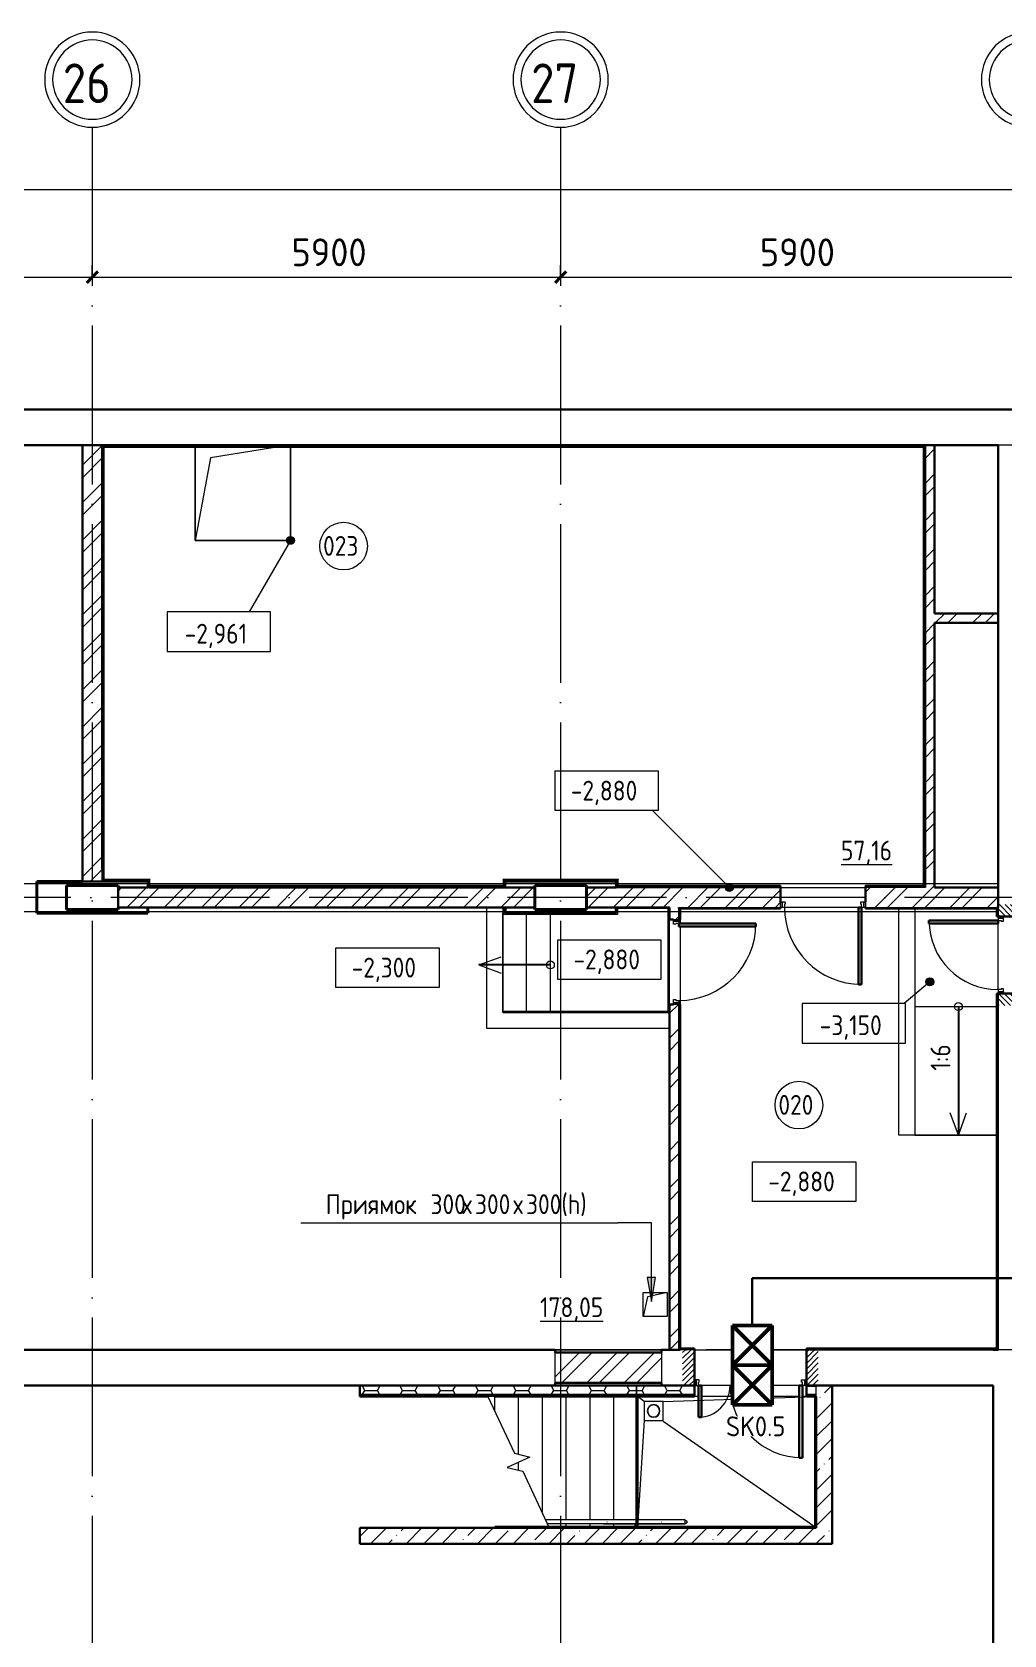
# Model space of a CAD drawing. Header units: millimetres. Extents: x -325553 to 627452, y -28539 to 738858.
# Drawn here: x -220679 to -208436, y 643679 to 663878 of the extents above; entities that cross this region are included whole.
import ezdxf

# ---------------------------------------------------------------- set-up
doc = ezdxf.new("R2010")
doc.units = ezdxf.units.MM
doc.set_wipeout_variables(frame=1)
for name, pattern in [('ADSK_Линия сетки', [25, 20, -2.5, 0, -2.5]), ('ADSK_Сверху', [450, 300, -150]), ('ADSK_Штриховая_ш2 п1_5', [4.5, 3, -1.5])]:
    doc.linetypes.add(name, pattern=pattern)
for name, color, linetype, lineweight in [('RC-Линии_связи-Адресные', 5, 'Continuous', 30), ('Аннотация', 7, 'Continuous', 18), ('Двери', 252, 'Continuous', 9), ('Лестницы', 252, 'Continuous', 9), ('Линии', 7, 'Continuous', 9), ('Марки помещений', 252, 'Continuous', 20), ('Маркировка Не АУ', 7, 'Continuous', 25), ('Несущие колонны', 252, 'Continuous', 18), ('НО СКУД', 7, 'Continuous', 50), ('Ограждение', 252, 'Continuous', 9), ('Оси', 252, 'Continuous', 9), ('Отметки', 7, 'Continuous', 9), ('Пандусы', 7, 'Continuous', 18), ('Перекрытие', 252, 'Continuous', 18), ('Размеры', 7, 'Continuous', 9), ('Сантехника', 252, 'Continuous', 9), ('Стены наружные', 7, 'Continuous', 18), ('Стены штриховка', 7, 'Continuous', 9)]:
    doc.layers.add(name, color=color, linetype=linetype, lineweight=lineweight)
doc.layers.add('Узлы', color=7, linetype='Continuous')
doc.styles.add('GOST Common', font='', dxfattribs={"width": 0.9, "height": 500})
doc.styles.add('GOST Common_1', font='', dxfattribs={"height": 250})
doc.styles.add('GOST Common_2', font='', dxfattribs={"width": 0.9, "height": 250})
doc.styles.add('ISOCPEUR', font='isocpeur.ttf', dxfattribs={"width": 0.9, "height": 350})
doc.styles.get('GOST Common').set_extended_font_data('GOST type B')
doc.styles.get('GOST Common_1').set_extended_font_data('GOST type B')
doc.styles.get('GOST Common_2').set_extended_font_data('GOST type B')
pattern_1 = [(0, (-235477.16, 27697), (0, 600), []), (90, (-235477.16, 27697), (-600, 4e-14), [])]

# ---------------------------------------------------------------- blocks, each defined once
blk = doc.blocks.new('подвал')
at = {"layer": 'Аннотация', "lineweight": 20, "true_color": 0x636466}
blk.add_hatch(color=251, dxfattribs=at).paths.add_polyline_path([(-212074, 15172), (-212021, 15472), (-212126, 15472)])
at = {"layer": 'Двери', "lineweight": 18, "true_color": 0x636466}
h = blk.add_hatch(dxfattribs=at)
h.set_pattern_fill('FP_1', color=251, angle=90, style=0, pattern_type=2)
h.set_pattern_definition([(135, (-207511.95, 19536.906), (-35.3553, -35.3553), [])])
h.paths.add_polyline_path([(-207317, 18902), (-207317, 19052), (-207707, 19052), (-207707, 18902)])
h.paths.add_polyline_path([(-207707, 20022), (-207317, 20022), (-207317, 20172), (-207707, 20172)])
h = blk.add_hatch(dxfattribs=at)
h.set_pattern_fill('FP_1', color=251, angle=180, style=0, pattern_type=2)
h.set_pattern_definition([(225, (-210826.95, 14336.906), (35.3553, -35.3553), [])])
h.paths.add_polyline_path([(-209972, 14112), (-209972, 14562), (-210122, 14562), (-210122, 14112)])
h.paths.add_polyline_path([(-211682, 14112), (-211532, 14112), (-211532, 14562), (-211682, 14562)])
at = {"layer": 'Ограждение', "true_color": 0x636466}
h = blk.add_hatch(dxfattribs=at)
h.set_pattern_fill('FP_32', color=251, style=0, pattern_type=2)
h.set_pattern_definition([(0, (-235399.83, 27697), (0, 600), []), (90, (-235399.83, 27697), (-598.553, 4e-14), [])])
h.paths.add_polyline_path([(-218967, 25937), (-217822, 25937), (-217822, 25947), (-218977, 25947), (-218967, 25937)])
h = blk.add_hatch(dxfattribs=at)
h.set_pattern_fill('FP_30', color=251, style=0, pattern_type=2)
h.set_pattern_definition(pattern_1)
h.paths.add_polyline_path([(-218977, 20517), (-218967, 20517), (-218967, 25937), (-218977, 25947), (-218977, 20627)])
h = blk.add_hatch(dxfattribs=at)
h.set_pattern_fill('FP_30', color=251, style=0, pattern_type=2)
h.set_pattern_definition(pattern_1)
h.paths.add_polyline_path([(-216622, 25937), (-216622, 25947), (-217822, 25947), (-217822, 25937)])
h = blk.add_hatch(dxfattribs=at)
h.set_pattern_fill('FP_33', color=251, style=0, pattern_type=2)
h.set_pattern_definition([(0, (-235474.1, 27697), (0, 600), []), (90, (-235474.1, 27697), (-599.969, 4e-14), [])])
h.paths.add_polyline_path([(-216622, 25937), (-208652, 25937), (-208642, 25947), (-216622, 25947)])
h = blk.add_hatch(dxfattribs=at)
h.set_pattern_fill('FP_30', color=251, style=0, pattern_type=2)
h.set_pattern_definition(pattern_1)
h.paths.add_polyline_path([(-208642, 20470), (-208642, 25947), (-208652, 25937), (-208652, 20470)])
h = blk.add_hatch(dxfattribs=at)
h.set_pattern_fill('FP_31', color=251, style=0, pattern_type=2)
h.set_pattern_definition([(0, (-235477.16, 27693.86), (0, 599.893), []), (90, (-235477.16, 27693.86), (-600, 4e-14), [])])
h.paths.add_polyline_path([(-218977, 20477), (-218967, 20487), (-218967, 20517), (-218977, 20517), (-218977, 20487)])
h = blk.add_hatch(dxfattribs=at)
h.set_pattern_fill('FP_30', color=251, style=0, pattern_type=2)
h.set_pattern_definition(pattern_1)
h.paths.add_polyline_path([(-218402, 20477), (-218392, 20487), (-218967, 20487), (-218977, 20477), (-218417, 20477)])
h = blk.add_hatch(dxfattribs=at)
h.set_pattern_fill('FP_30', color=251, style=0, pattern_type=2)
h.set_pattern_definition(pattern_1)
h.paths.add_polyline_path([(-213932, 20402), (-213942, 20412), (-218392, 20412), (-218402, 20402), (-215983, 20402)])
h = blk.add_hatch(dxfattribs=at)
h.set_pattern_fill('FP_30', color=251, style=0, pattern_type=2)
h.set_pattern_definition(pattern_1)
h.paths.add_polyline_path([(-212592, 20477), (-212502, 20477), (-212492, 20487), (-213942, 20487), (-213932, 20477), (-213722, 20477)])
h = blk.add_hatch(dxfattribs=at)
h.set_pattern_fill('FP_30', color=251, style=0, pattern_type=2)
h.set_pattern_definition(pattern_1)
h.paths.add_polyline_path([(-210447, 20402), (-210447, 20412), (-212492, 20412), (-212502, 20402), (-211461, 20402)])
h = blk.add_hatch(dxfattribs=at)
h.set_pattern_fill('FP_30', color=251, style=0, pattern_type=2)
h.set_pattern_definition(pattern_1)
h.paths.add_polyline_path([(-209377, 20402), (-208642, 20402), (-208652, 20412), (-209377, 20412)])
at = {"layer": 'Отметки', "true_color": 0x636466}
h = blk.add_hatch(color=251, dxfattribs=at)
edge = h.paths.add_edge_path()
edge.add_arc((-216622, 24762), 50, 0, 360)
h = blk.add_hatch(color=251, dxfattribs=at)
edge = h.paths.add_edge_path()
edge.add_arc((-211092, 20387), 50, 0, 360)
h = blk.add_hatch(color=251, dxfattribs=at)
edge = h.paths.add_edge_path()
edge.add_arc((-208566, 19199), 50, 0, 360)
at = {"color": 251, "lineweight": 18, "true_color": 0x636466}
for p, q in [((-217822, 24762), (-217822, 25947)), ((-216717, 25947), (-217629, 25802)), ((-216622, 25947), (-216622, 24762)), ((-217629, 25802), (-217822, 24762)), ((-216622, 24762), (-217822, 24762)), ((-212123, 15227), (-212177, 14982)), ((-211877, 15282), (-212123, 15227))]:
    blk.add_line(p, q, dxfattribs=at)
at = {"layer": 'Аннотация', "color": 251, "lineweight": 20, "true_color": 0x636466, "extrusion": (0, 0, -1)}
for p, q in [((-218174, 23860), (-218174, 23360)), ((-216874, 23860), (-218174, 23860)), ((-216874, 23360), (-216874, 23860)), ((-218174, 23360), (-216874, 23360)), ((-210173, 18926), (-210173, 18426)), ((-208873, 18926), (-210173, 18926)), ((-208873, 18426), (-208873, 18926)), ((-210173, 18426), (-208873, 18426))]:
    blk.add_line(p, q, dxfattribs=at)
at = {"layer": 'Аннотация', "color": 251, "lineweight": 20, "true_color": 0x636466}
for p, q in [((-213288, 21357), (-213288, 21857)), ((-213288, 21857), (-211988, 21857)), ((-211988, 21857), (-211988, 21357)), ((-211988, 21357), (-213288, 21357)), ((-216049, 19126), (-216049, 19626)), ((-216049, 19626), (-214749, 19626)), ((-214749, 19626), (-214749, 19126)), ((-213254, 19229), (-213254, 19729)), ((-213254, 19729), (-211954, 19729)), ((-211954, 19729), (-211954, 19229)), ((-214247, 19412), (-213965, 19515)), ((-214247, 19412), (-213965, 19309)), ((-211954, 19229), (-213254, 19229)), ((-214749, 19126), (-216049, 19126)), ((-208207, 17267), (-208310, 17549)), ((-208207, 17267), (-208104, 17549)), ((-210800, 16431), (-210800, 16931)), ((-210800, 16931), (-209500, 16931)), ((-209500, 16931), (-209500, 16431)), ((-209500, 16431), (-210800, 16431)), ((-216492, 16160), (-212492, 16160)), ((-212074, 16160), (-212492, 16160)), ((-212074, 15172), (-212074, 16160)), ((-212021, 15472), (-212126, 15472)), ((-212126, 15472), (-212074, 15172)), ((-212074, 15172), (-212021, 15472))]:
    blk.add_line(p, q, dxfattribs=at)
for centre in [(-213347, 19412), (-208207, 18887)]:
    blk.add_circle(centre, 50, dxfattribs=at)
at = {"layer": 'Двери', "color": 251, "true_color": 0x636466}
for p, q in [((-210447, 20207), (-210427, 20207)), ((-210447, 20137), (-210447, 20207)), ((-210427, 20137), (-210427, 20207)), ((-210427, 20207), (-210387, 20207)), ((-210427, 20207), (-210427, 20137)), ((-210387, 20207), (-210387, 20177)), ((-209437, 20207), (-209397, 20207)), ((-209437, 20177), (-209437, 20207)), ((-209397, 20207), (-209397, 20137)), ((-209397, 20137), (-209397, 20207)), ((-209397, 20207), (-209377, 20207)), ((-209377, 20207), (-209377, 20137)), ((-210427, 20137), (-210447, 20137)), ((-210397, 20137), (-210427, 20137)), ((-210397, 20177), (-210397, 20137)), ((-210387, 20177), (-210397, 20177)), ((-209427, 20177), (-209437, 20177)), ((-209427, 20137), (-209427, 20177)), ((-209397, 20137), (-209427, 20137)), ((-209377, 20137), (-209397, 20137)), ((-207637, 20022), (-207707, 20022)), ((-207707, 20022), (-207707, 20002)), ((-207637, 20002), (-207707, 20002)), ((-207707, 20002), (-207707, 19972)), ((-207707, 20002), (-207637, 20002)), ((-207637, 20002), (-207637, 20022)), ((-207637, 19962), (-207637, 20002)), ((-211797, 19984), (-211727, 19984)), ((-211797, 19964), (-211797, 19984)), ((-211797, 19924), (-211797, 19964)), ((-211797, 19964), (-211727, 19964)), ((-211727, 19964), (-211797, 19964)), ((-211767, 19924), (-211797, 19924)), ((-211767, 19934), (-211767, 19924)), ((-211727, 19934), (-211767, 19934)), ((-211727, 19984), (-211727, 19964)), ((-211727, 19964), (-211727, 19934)), ((-207707, 19972), (-207667, 19972)), ((-207667, 19972), (-207667, 19962)), ((-207667, 19962), (-207637, 19962)), ((-207667, 19102), (-207707, 19102)), ((-207707, 19102), (-207707, 19072)), ((-207707, 19072), (-207637, 19072)), ((-207637, 19072), (-207707, 19072)), ((-207707, 19072), (-207707, 19052)), ((-207707, 19052), (-207637, 19052)), ((-207637, 19112), (-207667, 19112)), ((-207667, 19112), (-207667, 19102)), ((-207637, 19072), (-207637, 19112)), ((-207637, 19052), (-207637, 19072)), ((-211797, 18974), (-211767, 18974)), ((-211797, 18934), (-211797, 18974)), ((-211727, 18934), (-211797, 18934)), ((-211797, 18914), (-211797, 18934)), ((-211797, 18934), (-211727, 18934)), ((-211727, 18914), (-211797, 18914)), ((-211767, 18974), (-211767, 18964)), ((-211767, 18964), (-211727, 18964)), ((-211727, 18964), (-211727, 18934)), ((-211727, 18934), (-211727, 18914)), ((-211512, 14182), (-211532, 14182)), ((-211532, 14182), (-211532, 14112)), ((-211512, 14182), (-211512, 14112)), ((-211472, 14182), (-211512, 14182)), ((-211512, 14112), (-211512, 14182)), ((-211482, 14112), (-211482, 14152)), ((-211482, 14152), (-211472, 14152)), ((-211472, 14152), (-211472, 14182)), ((-210182, 14182), (-210142, 14182)), ((-210182, 14152), (-210182, 14182)), ((-210172, 14152), (-210182, 14152)), ((-210172, 14112), (-210172, 14152)), ((-210142, 14182), (-210142, 14112)), ((-210142, 14112), (-210142, 14182)), ((-210142, 14182), (-210122, 14182)), ((-210122, 14182), (-210122, 14112)), ((-211532, 14112), (-211512, 14112)), ((-211512, 14112), (-211482, 14112)), ((-210142, 14112), (-210172, 14112)), ((-210122, 14112), (-210142, 14112))]:
    blk.add_line(p, q, dxfattribs=at)
at = {"layer": 'Двери', "color": 251, "lineweight": 30, "true_color": 0x636466}
for p, q in [((-209467, 19167), (-209467, 20137)), ((-209467, 20137), (-209427, 20137)), ((-209427, 20137), (-209427, 19167)), ((-211727, 19934), (-210757, 19934)), ((-211727, 19894), (-211727, 19934)), ((-210757, 19894), (-211727, 19894)), ((-210757, 19934), (-210757, 19894)), ((-207707, 19972), (-208577, 19972)), ((-208577, 19972), (-208577, 19932)), ((-208577, 19932), (-207707, 19932)), ((-207707, 19932), (-207707, 19972)), ((-209427, 19167), (-209467, 19167)), ((-211442, 14112), (-211482, 14112)), ((-211482, 14112), (-211482, 13712)), ((-211442, 13712), (-211442, 14112)), ((-210212, 13202), (-210212, 14112)), ((-210212, 14112), (-210172, 14112)), ((-210172, 14112), (-210172, 13202)), ((-211482, 13712), (-211442, 13712)), ((-210172, 13202), (-210212, 13202))]:
    blk.add_line(p, q, dxfattribs=at)
at = {"layer": 'Двери', "color": 251, "linetype": 'ADSK_Штриховая_ш2 п1_5', "true_color": 0x636466}
for p, q in [((-207707, 20172), (-207707, 20022)), ((-207707, 20022), (-207317, 20022)), ((-207317, 19052), (-207707, 19052)), ((-207707, 19052), (-207707, 18902)), ((-211532, 14562), (-211682, 14562)), ((-211532, 14112), (-211532, 14562)), ((-209972, 14562), (-210122, 14562)), ((-210122, 14562), (-210122, 14112)), ((-211682, 14112), (-211532, 14112)), ((-210122, 14112), (-209972, 14112))]:
    blk.add_line(p, q, dxfattribs=at)
at = {"layer": 'Двери', "color": 251, "true_color": 0x636466}
for centre, radius, start, end in [((-209427, 20137), 970, 180, 270), ((-211727, 19934), 970, 270, 0), ((-207707, 19972), 870, 180, 270), ((-211482, 14112), 400, 270, 0), ((-210172, 14112), 910, 180, 270)]:
    blk.add_arc(centre, radius, start, end, dxfattribs=at)
at = {"layer": 'Лестницы', "color": 251, "true_color": 0x636466}
for p, q in [((-213947, 18812), (-213947, 20062)), ((-213932, 20062), (-213947, 20062)), ((-213647, 18827), (-213647, 20047)), ((-213647, 18827), (-213647, 20047)), ((-213347, 18827), (-213347, 20047)), ((-213347, 18827), (-213347, 20047)), ((-214047, 13972), (-214133, 13972)), ((-214133, 13972), (-213800, 13258)), ((-214047, 13788), (-214047, 13972)), ((-214047, 13788), (-214047, 13972)), ((-213747, 13245), (-213747, 13972)), ((-213747, 13245), (-213747, 13972)), ((-213447, 12501), (-213447, 13972)), ((-213447, 12501), (-213447, 13972)), ((-213147, 12417), (-213147, 13972)), ((-213147, 12417), (-213147, 13972)), ((-212847, 12417), (-212847, 13972)), ((-212847, 12417), (-212847, 13972)), ((-212547, 12417), (-212547, 13972)), ((-212547, 12417), (-212547, 13972)), ((-213605, 13210), (-213889, 13078)), ((-213800, 13258), (-213605, 13210)), ((-213747, 13044), (-213747, 13144)), ((-213747, 13044), (-213747, 13144)), ((-213889, 13078), (-213694, 13031)), ((-213694, 13031), (-213361, 12317)), ((-213147, 12332), (-213147, 12367)), ((-213147, 12332), (-213147, 12367)), ((-212847, 12332), (-212847, 12367)), ((-212847, 12332), (-212847, 12367)), ((-212547, 12332), (-212547, 12367)), ((-212547, 12332), (-212547, 12367))]:
    blk.add_line(p, q, dxfattribs=at)
at = {"layer": 'Линии', "color": 251, "linetype": 'ADSK_Сверху', "ltscale": 100, "true_color": 0x636466}
for p, q in [((-231067, 20437), (-207707, 20437)), ((-231067, 20087), (-207707, 20087)), ((-212167, 13912), (-212247, 13972)), ((-211927, 13912), (-210012, 13972)), ((-212167, 13672), (-212247, 12332)), ((-211927, 13661), (-210012, 12332))]:
    blk.add_line(p, q, dxfattribs=at)
at = {"layer": 'Марки помещений', "color": 251, "true_color": 0x636466}
for centre in [(-215951, 24690), (-210216, 17645)]:
    blk.add_circle(centre, 300, dxfattribs=at)
at = {"layer": 'Несущие колонны', "color": 251, "lineweight": 40, "true_color": 0x636466}
for p, q in [((-219817, 20462), (-219242, 20462)), ((-219817, 20062), (-219817, 20462)), ((-219442, 20112), (-219442, 20412)), ((-219442, 20412), (-218792, 20412)), ((-218792, 20412), (-218792, 20387)), ((-213542, 20412), (-212892, 20412)), ((-213542, 20112), (-213542, 20412)), ((-212892, 20412), (-213542, 20412)), ((-213542, 20412), (-213542, 20387)), ((-212892, 20412), (-212892, 20112)), ((-212892, 20387), (-212892, 20412)), ((-218417, 20062), (-219817, 20062)), ((-218792, 20112), (-219442, 20112)), ((-218792, 20137), (-218792, 20112)), ((-218417, 20137), (-218417, 20062)), ((-213917, 20062), (-213917, 20137)), ((-212517, 20062), (-213917, 20062)), ((-213542, 20137), (-213542, 20112)), ((-212892, 20112), (-213542, 20112)), ((-213542, 20112), (-212892, 20112)), ((-212892, 20112), (-212892, 20137)), ((-212517, 20137), (-212517, 20062))]:
    blk.add_line(p, q, dxfattribs=at)
at = {"layer": 'Несущие колонны', "color": 251, "true_color": 0x636466}
for p, q in [((-219817, 20462), (-219242, 20462)), ((-219817, 20062), (-219817, 20462)), ((-219442, 20412), (-218792, 20412)), ((-219442, 20112), (-219442, 20412)), ((-218792, 20412), (-218792, 20387)), ((-213542, 20387), (-213542, 20137)), ((-212892, 20137), (-212892, 20387)), ((-218417, 20062), (-219817, 20062)), ((-218792, 20112), (-219442, 20112)), ((-218792, 20137), (-218792, 20112)), ((-218417, 20137), (-218417, 20062)), ((-213917, 20062), (-213917, 20137)), ((-212517, 20062), (-213917, 20062)), ((-212517, 20137), (-212517, 20062))]:
    blk.add_line(p, q, dxfattribs=at)
at = {"layer": 'Ограждение', "color": 251, "true_color": 0x636466}
for p, q in [((-218977, 25947), (-218967, 25937)), ((-218967, 25937), (-217822, 25937)), ((-218967, 20517), (-218967, 25937)), ((-217822, 25937), (-217822, 25947)), ((-217822, 25937), (-216622, 25937)), ((-216622, 25937), (-216622, 25947)), ((-216622, 25937), (-208652, 25937)), ((-208652, 25937), (-208642, 25947)), ((-208652, 25937), (-208652, 20470)), ((-218967, 20517), (-218977, 20517)), ((-218977, 20477), (-218967, 20487)), ((-218967, 20487), (-218967, 20517)), ((-218392, 20487), (-218967, 20487)), ((-218392, 20487), (-218402, 20477)), ((-218392, 20462), (-218402, 20462)), ((-218402, 20402), (-218392, 20412)), ((-218392, 20412), (-218402, 20402)), ((-218392, 20485), (-218390, 20487)), ((-218390, 20487), (-218392, 20487)), ((-218392, 20462), (-218392, 20487)), ((-218392, 20412), (-218392, 20462)), ((-213942, 20412), (-218392, 20412)), ((-213942, 20487), (-213944, 20487)), ((-213944, 20487), (-213942, 20485)), ((-213932, 20477), (-213942, 20487)), ((-212492, 20487), (-213942, 20487)), ((-213942, 20487), (-213942, 20462)), ((-213942, 20462), (-213932, 20462)), ((-213942, 20462), (-213942, 20412)), ((-213942, 20412), (-213932, 20402)), ((-213932, 20402), (-213942, 20412)), ((-212492, 20487), (-212502, 20477)), ((-212492, 20462), (-212502, 20462)), ((-212502, 20402), (-212492, 20412)), ((-212492, 20412), (-212502, 20402)), ((-212492, 20485), (-212490, 20487)), ((-212490, 20487), (-212492, 20487)), ((-212492, 20462), (-212492, 20487)), ((-212492, 20412), (-212492, 20462)), ((-210447, 20412), (-212492, 20412)), ((-210447, 20412), (-210447, 20402)), ((-209377, 20402), (-209377, 20412)), ((-208652, 20412), (-209377, 20412)), ((-208652, 20470), (-208642, 20470)), ((-208652, 20470), (-208652, 20462)), ((-208652, 20462), (-208642, 20462)), ((-208652, 20462), (-208652, 20412)), ((-208652, 20412), (-208642, 20402)), ((-208642, 20402), (-208652, 20412)), ((-213408, 12417), (-213384, 12367)), ((-212260, 12417), (-213408, 12417)), ((-212260, 12367), (-213384, 12367)), ((-212260, 12417), (-212678, 12417)), ((-212678, 12367), (-212260, 12367)), ((-212632, 12389), (-212632, 12395)), ((-212284, 12367), (-212284, 12332)), ((-212269, 12332), (-212269, 12367)), ((-211954, 12417), (-212247, 12417)), ((-211947, 12417), (-212247, 12417)), ((-212247, 12367), (-211954, 12367)), ((-211947, 12367), (-212247, 12367)), ((-211647, 12417), (-211947, 12417)), ((-211647, 12417), (-211947, 12417)), ((-211947, 12367), (-211647, 12367)), ((-211647, 12367), (-211947, 12367)), ((-211647, 12367), (-211647, 12417)), ((-211647, 12390), (-211647, 12394))]:
    blk.add_line(p, q, dxfattribs=at)
at = {"layer": 'Ограждение', "color": 251, "true_color": 0x636466, "flags": 128}
for points in [[(-211647, 12412), (-211646, 12412), (-211645, 12412), (-211645, 12412), (-211644, 12412), (-211643, 12412), (-211642, 12411), (-211641, 12411), (-211641, 12411), (-211640, 12411), (-211639, 12410), (-211638, 12410), (-211638, 12410), (-211637, 12409), (-211636, 12409), (-211636, 12408), (-211635, 12408), (-211634, 12407), (-211634, 12407), (-211633, 12406), (-211633, 12406), (-211632, 12405), (-211632, 12405), (-211631, 12404), (-211631, 12403), (-211630, 12403), (-211630, 12402), (-211629, 12401), (-211629, 12401), (-211629, 12400), (-211628, 12399), (-211628, 12398), (-211628, 12398), (-211628, 12397), (-211627, 12396), (-211627, 12395), (-211627, 12395), (-211627, 12394), (-211627, 12393), (-211627, 12392), (-211627, 12392)], [(-211627, 12392), (-211627, 12391), (-211627, 12390), (-211627, 12390), (-211627, 12389), (-211627, 12388), (-211628, 12387), (-211628, 12386), (-211628, 12386), (-211628, 12385), (-211629, 12384), (-211629, 12383), (-211629, 12383), (-211630, 12382), (-211630, 12381), (-211630, 12381), (-211631, 12380), (-211631, 12379), (-211632, 12379), (-211632, 12378), (-211633, 12378), (-211634, 12377), (-211634, 12376), (-211635, 12376), (-211635, 12376), (-211636, 12375), (-211637, 12375), (-211638, 12374), (-211638, 12374), (-211639, 12374), (-211640, 12373), (-211640, 12373), (-211641, 12373), (-211642, 12373), (-211643, 12372), (-211644, 12372), (-211644, 12372), (-211645, 12372), (-211646, 12372), (-211647, 12372), (-211647, 12372)]]:
    blk.add_lwpolyline(points, dxfattribs=at)
at = {"layer": 'Ограждение', "color": 251, "true_color": 0x636466}
blk.add_open_spline([(-211947, 12394), (-211947, 12393), (-211947, 12392), (-211947, 12391), (-211947, 12390)], degree=3, dxfattribs=at)
at = {"layer": 'Оси', "color": 251, "linetype": 'ADSK_Линия сетки', "ltscale": 100, "true_color": 0x636466}
for p, q in [((-219117, 29968), (-219117, 10062)), ((-213217, 29968), (-213217, 10062)), ((-174384, 25962), (-244528, 25962)), ((-174384, 20262), (-244528, 20262)), ((-174384, 14562), (-244528, 14562))]:
    blk.add_line(p, q, dxfattribs=at)
at = {"layer": 'Оси', "color": 251, "lineweight": 20, "true_color": 0x636466}
for centre, radius, start, end in [((-219117, 30568), 600, 0, 180), ((-213217, 30568), 600, 0, 180), ((-207317, 30568), 600, 0, 180), ((-219117, 30568), 500, 0, 180), ((-213217, 30568), 500, 0, 180), ((-207317, 30568), 500, 0, 180), ((-219117, 30568), 600, 180, 0), ((-219117, 30568), 500, 180, 0), ((-213217, 30568), 600, 180, 0), ((-213217, 30568), 500, 180, 0), ((-207317, 30568), 600, 180, 0), ((-207317, 30568), 500, 180, 0)]:
    blk.add_arc(centre, radius, start, end, dxfattribs=at)
at = {"layer": 'Отметки', "color": 251, "lineweight": 20, "true_color": 0x636466}
for p, q in [((-216622, 24762), (-217143, 23860)), ((-217143, 23860), (-217524, 23860)), ((-212061, 21357), (-212638, 21357)), ((-211092, 20387), (-212061, 21357)), ((-208566, 19199), (-208889, 18926)), ((-208889, 18926), (-209523, 18926))]:
    blk.add_line(p, q, dxfattribs=at)
at = {"layer": 'Отметки', "color": 251, "true_color": 0x636466}
for centre in [(-216622, 24762), (-211092, 20387), (-208566, 19199)]:
    blk.add_circle(centre, 50, dxfattribs=at)
at = {"layer": 'Пандусы', "color": 251, "true_color": 0x636466}
for p, q in [((-208757, 18887), (-207722, 18887)), ((-208757, 17450), (-208757, 17267)), ((-208757, 17267), (-207722, 17267))]:
    blk.add_line(p, q, dxfattribs=at)
at = {"layer": 'Перекрытие', "color": 251, "true_color": 0x636466}
for p, q in [((-217822, 25937), (-217822, 24762)), ((-216622, 24762), (-216622, 25937)), ((-217822, 24762), (-216622, 24762)), ((-208957, 17267), (-208957, 20122)), ((-211847, 18612), (-214147, 18612)), ((-207722, 17267), (-208757, 17267)), ((-212177, 15282), (-211877, 15282)), ((-212177, 14982), (-212177, 15282)), ((-211877, 15282), (-211877, 14982)), ((-211877, 14982), (-212177, 14982)), ((-213287, 14562), (-211947, 14562)), ((-211532, 14562), (-210122, 14562)), ((-212167, 13912), (-212167, 13672)), ((-211927, 13912), (-212167, 13912)), ((-211927, 13672), (-211927, 13912)), ((-212167, 13672), (-211927, 13672))]:
    blk.add_line(p, q, dxfattribs=at)
at = {"layer": 'Размеры', "color": 251, "lineweight": 20, "true_color": 0x636466}
for p, q in [((-231217, 29184), (-177317, 29184)), ((-225267, 28080), (-219117, 28080)), ((-219117, 28080), (-219117, 28230)), ((-219117, 28080), (-219117, 28230)), ((-219117, 28080), (-219117, 28030)), ((-219117, 28080), (-213217, 28080)), ((-219117, 28080), (-219117, 28030)), ((-213217, 28080), (-213217, 28230)), ((-213217, 28080), (-213217, 28230)), ((-213217, 28080), (-213217, 28030)), ((-213217, 28080), (-207317, 28080)), ((-213217, 28080), (-213217, 28030))]:
    blk.add_line(p, q, dxfattribs=at)
at = {"layer": 'Размеры', "color": 251, "lineweight": 40, "true_color": 0x636466}
for p, q in [((-219117, 28080), (-219188, 28009)), ((-219117, 28080), (-219188, 28009)), ((-219117, 28080), (-219046, 28151)), ((-219117, 28080), (-219046, 28151)), ((-213217, 28080), (-213288, 28009)), ((-213217, 28080), (-213288, 28009)), ((-213217, 28080), (-213146, 28151)), ((-213217, 28080), (-213146, 28151))]:
    blk.add_line(p, q, dxfattribs=at)
at = {"layer": 'Сантехника', "color": 251, "true_color": 0x636466}
for p, q in [((-211927, 13912), (-212167, 13912)), ((-212167, 13912), (-212167, 13672)), ((-211927, 13672), (-211927, 13912)), ((-212167, 13672), (-211927, 13672))]:
    blk.add_line(p, q, dxfattribs=at)
for radius, start, end in [(80, 90, 270), (75, 90, 270), (75, 154.9712, 160.0288), (75, 200.0315, 205.0288), (75, 109.9712, 115.0288), (80, 270, 90), (75, 270, 90), (75, 64.9712, 70.0288), (75, 19.9712, 25.0288), (75, 334.9712, 340.0288), (75, 244.9712, 250.0288), (75, 289.9712, 295.0288)]:
    blk.add_arc((-212047, 13792), radius, start, end, dxfattribs=at)
at = {"layer": 'Стены наружные', "color": 251, "lineweight": 30, "true_color": 0x636466}
for p, q in [((-177017, 26412), (-231517, 26412)), ((-231067, 25962), (-207707, 25962)), ((-219242, 25962), (-219242, 20462)), ((-218992, 25962), (-218992, 20627)), ((-208627, 25962), (-218992, 25962)), ((-218977, 20477), (-218977, 25947)), ((-218977, 25947), (-208642, 25947)), ((-208642, 25947), (-208642, 20402)), ((-208627, 25962), (-208627, 25962)), ((-208627, 25962), (-208627, 20387)), ((-208507, 23842), (-208507, 25962)), ((-207707, 25962), (-207707, 20137)), ((-207707, 23842), (-208507, 23842)), ((-208507, 20387), (-208507, 23722)), ((-208507, 23722), (-207707, 23722)), ((-219242, 20462), (-218417, 20462)), ((-218402, 20477), (-218977, 20477)), ((-218417, 20462), (-218417, 20387)), ((-218402, 20402), (-218402, 20477)), ((-213932, 20402), (-218402, 20402)), ((-213932, 20477), (-213932, 20402)), ((-212502, 20477), (-213932, 20477)), ((-213917, 20387), (-213917, 20462)), ((-213917, 20462), (-212517, 20462)), ((-212517, 20462), (-212517, 20387)), ((-212502, 20402), (-212502, 20477)), ((-210447, 20402), (-212502, 20402)), ((-210447, 20207), (-210447, 20402)), ((-209377, 20402), (-209377, 20207)), ((-208642, 20402), (-209377, 20402)), ((-218417, 20387), (-218792, 20387)), ((-218792, 20387), (-218792, 20137)), ((-218402, 20387), (-213542, 20387)), ((-212517, 20387), (-212892, 20387)), ((-207707, 20387), (-208507, 20387)), ((-218792, 20137), (-213542, 20137)), ((-212892, 20137), (-211847, 20137)), ((-211847, 20137), (-211847, 19984)), ((-211727, 20122), (-211727, 20137)), ((-211712, 20122), (-210447, 20122)), ((-211712, 19984), (-211712, 20122)), ((-210447, 20122), (-210447, 20137)), ((-209377, 20137), (-209377, 20122)), ((-209377, 20122), (-207722, 20122)), ((-207722, 20137), (-207707, 20137)), ((-207722, 20122), (-207722, 20022)), ((-207722, 20022), (-207192, 20022)), ((-211847, 19984), (-211797, 19984)), ((-211727, 19984), (-211712, 19984)), ((-207192, 19052), (-207722, 19052)), ((-207722, 19052), (-207722, 14577)), ((-211797, 18914), (-211847, 18914)), ((-211847, 18914), (-211847, 14562)), ((-211712, 18914), (-211727, 18914)), ((-211712, 14577), (-211712, 18914)), ((-213287, 14562), (-231067, 14562)), ((-213287, 14527), (-213287, 14562)), ((-211947, 14562), (-211947, 14527)), ((-211947, 14562), (-211712, 14562)), ((-211532, 14577), (-211712, 14577)), ((-211532, 13972), (-211532, 14577)), ((-210122, 14577), (-210122, 13972)), ((-207722, 14577), (-210122, 14577)), ((-207707, 14562), (-207767, 14562)), ((-211947, 14527), (-213287, 14527)), ((-213287, 14112), (-213287, 14147)), ((-213287, 14147), (-211947, 14147)), ((-211947, 14147), (-211947, 14112)), ((-211532, 14112), (-231517, 14112)), ((-215747, 14112), (-215747, 13972)), ((-215747, 13972), (-214133, 13972)), ((-214047, 13972), (-212260, 13972)), ((-212260, 13972), (-212260, 12317)), ((-212247, 13972), (-211532, 13972)), ((-212247, 12317), (-212247, 13972)), ((-207767, 14112), (-210122, 14112)), ((-210122, 13972), (-210012, 13972)), ((-210012, 13972), (-210012, 12332)), ((-209997, 13972), (-209997, 12317)), ((-209797, 12117), (-209797, 14112)), ((-207767, 14112), (-207767, 10412)), ((-210012, 12332), (-214047, 12332)), ((-214047, 12332), (-214047, 12317)), ((-215747, 12317), (-215747, 12117)), ((-215747, 12317), (-209997, 12317)), ((-215747, 12117), (-209797, 12117))]:
    blk.add_line(p, q, dxfattribs=at)
at = {"layer": 'Стены наружные', "color": 251, "linetype": 'Continuous', "lineweight": 9, "true_color": 0x636466}
for p, q in [((-219242, 25708), (-218992, 25958)), ((-218715, 25947), (-218700, 25962)), ((-218291, 25947), (-218276, 25962)), ((-217867, 25947), (-217852, 25962)), ((-217442, 25947), (-217427, 25962)), ((-217018, 25947), (-217003, 25962)), ((-216594, 25947), (-216579, 25962)), ((-216169, 25947), (-216154, 25962)), ((-215745, 25947), (-215730, 25962)), ((-215321, 25947), (-215306, 25962)), ((-214897, 25947), (-214882, 25962)), ((-214472, 25947), (-214457, 25962)), ((-214048, 25947), (-214033, 25962)), ((-213624, 25947), (-213609, 25962)), ((-213200, 25947), (-213185, 25962)), ((-212775, 25947), (-212760, 25962)), ((-212351, 25947), (-212336, 25962)), ((-211927, 25947), (-211912, 25962)), ((-211503, 25947), (-211488, 25962)), ((-211078, 25947), (-211063, 25962)), ((-210654, 25947), (-210639, 25962)), ((-210230, 25947), (-210215, 25962)), ((-209806, 25947), (-209791, 25962)), ((-209381, 25947), (-209366, 25962)), ((-208957, 25947), (-208942, 25962)), ((-208627, 25951), (-208616, 25962)), ((-208627, 25794), (-208507, 25914)), ((-219242, 25551), (-218992, 25801)), ((-218992, 25670), (-218977, 25685)), ((-208642, 25838), (-208627, 25853)), ((-219242, 25237), (-218992, 25487)), ((-208627, 25479), (-208507, 25599)), ((-219242, 25079), (-218992, 25329)), ((-218992, 25246), (-218977, 25261)), ((-208642, 25413), (-208627, 25428)), ((-208627, 25322), (-208507, 25442)), ((-208627, 25008), (-208507, 25128)), ((-219242, 24765), (-218992, 25015)), ((-219242, 24608), (-218992, 24858)), ((-208642, 24989), (-208627, 25004)), ((-208627, 24851), (-208507, 24971)), ((-218992, 24821), (-218977, 24836)), ((-208627, 24536), (-208507, 24656)), ((-219242, 24294), (-218992, 24544)), ((-208642, 24565), (-208627, 24580)), ((-208627, 24379), (-208507, 24499)), ((-219242, 24136), (-218992, 24386)), ((-218992, 24397), (-218977, 24412)), ((-219242, 23822), (-218992, 24072)), ((-208642, 24141), (-208627, 24156)), ((-208627, 24065), (-208507, 24185)), ((-219242, 23665), (-218992, 23915)), ((-218992, 23973), (-218977, 23988)), ((-208627, 23908), (-208507, 24028)), ((-208499, 23722), (-208379, 23842)), ((-208341, 23722), (-208221, 23842)), ((-208027, 23722), (-207907, 23842)), ((-207870, 23722), (-207750, 23842)), ((-208642, 23716), (-208627, 23731)), ((-208627, 23593), (-208507, 23713)), ((-219242, 23351), (-218992, 23601)), ((-219242, 23194), (-218992, 23444)), ((-218992, 23549), (-218977, 23564)), ((-208627, 23436), (-208507, 23556)), ((-208642, 23292), (-208627, 23307)), ((-208627, 23122), (-208507, 23242)), ((-219242, 22879), (-218992, 23129)), ((-218992, 23124), (-218977, 23139)), ((-208627, 22965), (-208507, 23085)), ((-219242, 22722), (-218992, 22972)), ((-208642, 22868), (-208627, 22883)), ((-219242, 22408), (-218992, 22658)), ((-218992, 22700), (-218977, 22715)), ((-208627, 22651), (-208507, 22771)), ((-219242, 22251), (-218992, 22501)), ((-208642, 22444), (-208627, 22459)), ((-208627, 22493), (-208507, 22613)), ((-218992, 22276), (-218977, 22291)), ((-208627, 22179), (-208507, 22299)), ((-219242, 21936), (-218992, 22186)), ((-219242, 21779), (-218992, 22029)), ((-208642, 22019), (-208627, 22034)), ((-208627, 22022), (-208507, 22142)), ((-218992, 21852), (-218977, 21867)), ((-208627, 21708), (-208507, 21828)), ((-219242, 21465), (-218992, 21715)), ((-208627, 21550), (-208507, 21670)), ((-219242, 21308), (-218992, 21558)), ((-218992, 21427), (-218977, 21442)), ((-208642, 21595), (-208627, 21610)), ((-219242, 20993), (-218992, 21243)), ((-208627, 21236), (-208507, 21356)), ((-219242, 20836), (-218992, 21086)), ((-218992, 21003), (-218977, 21018)), ((-208642, 21171), (-208627, 21186)), ((-208627, 21079), (-208507, 21199)), ((-208627, 20765), (-208507, 20885)), ((-219242, 20522), (-218992, 20772)), ((-219145, 20462), (-218992, 20615)), ((-208642, 20747), (-208627, 20762)), ((-208627, 20608), (-208507, 20728)), ((-218992, 20579), (-218977, 20594)), ((-218685, 20462), (-218670, 20477)), ((-218335, 20387), (-218320, 20402)), ((-217911, 20387), (-217896, 20402)), ((-217487, 20387), (-217472, 20402)), ((-217063, 20387), (-217048, 20402)), ((-216638, 20387), (-216623, 20402)), ((-216214, 20387), (-216199, 20402)), ((-215790, 20387), (-215775, 20402)), ((-215366, 20387), (-215351, 20402)), ((-214941, 20387), (-214926, 20402)), ((-214517, 20387), (-214502, 20402)), ((-214093, 20387), (-214078, 20402)), ((-213593, 20462), (-213578, 20477)), ((-213169, 20462), (-213154, 20477)), ((-212745, 20462), (-212730, 20477)), ((-212396, 20387), (-212381, 20402)), ((-211971, 20387), (-211956, 20402)), ((-211547, 20387), (-211532, 20402)), ((-211123, 20387), (-211108, 20402)), ((-210699, 20387), (-210684, 20402)), ((-209002, 20387), (-208987, 20402)), ((-208533, 20387), (-208507, 20413)), ((-218792, 20343), (-218748, 20387)), ((-218684, 20137), (-218434, 20387)), ((-218527, 20137), (-218277, 20387)), ((-218213, 20137), (-217963, 20387)), ((-218055, 20137), (-217805, 20387)), ((-217741, 20137), (-217491, 20387)), ((-217584, 20137), (-217334, 20387)), ((-217270, 20137), (-217020, 20387)), ((-217112, 20137), (-216862, 20387)), ((-216798, 20137), (-216548, 20387)), ((-216641, 20137), (-216391, 20387)), ((-216327, 20137), (-216077, 20387)), ((-216170, 20137), (-215920, 20387)), ((-215855, 20137), (-215605, 20387)), ((-215698, 20137), (-215448, 20387)), ((-215384, 20137), (-215134, 20387)), ((-215227, 20137), (-214977, 20387)), ((-214912, 20137), (-214662, 20387)), ((-214755, 20137), (-214505, 20387)), ((-214441, 20137), (-214191, 20387)), ((-214284, 20137), (-214034, 20387)), ((-213969, 20137), (-213719, 20387)), ((-213812, 20137), (-213562, 20387)), ((-212892, 20271), (-212776, 20387)), ((-212869, 20137), (-212619, 20387)), ((-212555, 20137), (-212305, 20387)), ((-212398, 20137), (-212148, 20387)), ((-212084, 20137), (-211834, 20387)), ((-211926, 20137), (-211676, 20387)), ((-211612, 20137), (-211362, 20387)), ((-211455, 20137), (-211205, 20387)), ((-211141, 20137), (-210891, 20387)), ((-210983, 20137), (-210733, 20387)), ((-210669, 20137), (-210447, 20359)), ((-210512, 20137), (-210447, 20202)), ((-209377, 20329), (-209319, 20387)), ((-209255, 20137), (-209005, 20387)), ((-209098, 20137), (-208848, 20387)), ((-208783, 20137), (-208533, 20387)), ((-208626, 20137), (-208376, 20387)), ((-208312, 20137), (-208062, 20387)), ((-208155, 20137), (-207905, 20387)), ((-207840, 20137), (-207707, 20270)), ((-211765, 19984), (-211727, 20022)), ((-211388, 20122), (-211373, 20137)), ((-210964, 20122), (-210949, 20137)), ((-210539, 20122), (-210524, 20137)), ((-209267, 20122), (-209252, 20137)), ((-208842, 20122), (-208827, 20137)), ((-208418, 20122), (-208403, 20137)), ((-207994, 20122), (-207979, 20137)), ((-211847, 18802), (-211734, 18914)), ((-211847, 18488), (-211727, 18608)), ((-207722, 18697), (-207707, 18712)), ((-211847, 18330), (-211727, 18450)), ((-211727, 18510), (-211712, 18525)), ((-207722, 18272), (-207707, 18287)), ((-211847, 18016), (-211727, 18136)), ((-211847, 17859), (-211727, 17979)), ((-211727, 18086), (-211712, 18101)), ((-207722, 17848), (-207707, 17863)), ((-211847, 17545), (-211727, 17665)), ((-211727, 17662), (-211712, 17677)), ((-211847, 17388), (-211727, 17508)), ((-207722, 17424), (-207707, 17439)), ((-211847, 17073), (-211727, 17193)), ((-211727, 17237), (-211712, 17252)), ((-211847, 16916), (-211727, 17036)), ((-207722, 17000), (-207707, 17015)), ((-211727, 16813), (-211712, 16828)), ((-211847, 16602), (-211727, 16722)), ((-211847, 16445), (-211727, 16565)), ((-207722, 16575), (-207707, 16590)), ((-211727, 16389), (-211712, 16404)), ((-211847, 16130), (-211727, 16250)), ((-207722, 16151), (-207707, 16166)), ((-211847, 15973), (-211727, 16093)), ((-211727, 15964), (-211712, 15979)), ((-211847, 15659), (-211727, 15779)), ((-211847, 15502), (-211727, 15622)), ((-211727, 15540), (-211712, 15555)), ((-207722, 15727), (-207707, 15742)), ((-211847, 15187), (-211727, 15307)), ((-211847, 15030), (-211727, 15150)), ((-207722, 15303), (-207707, 15318)), ((-211727, 15116), (-211712, 15131)), ((-211847, 14716), (-211727, 14836)), ((-207722, 14878), (-207707, 14893)), ((-211844, 14562), (-211727, 14679)), ((-211727, 14692), (-211712, 14707)), ((-209735, 14562), (-209720, 14577)), ((-209311, 14562), (-209296, 14577)), ((-208887, 14562), (-208872, 14577)), ((-208463, 14562), (-208448, 14577)), ((-208038, 14562), (-208023, 14577)), ((-213287, 14219), (-212979, 14527)), ((-213202, 14147), (-212822, 14527)), ((-212887, 14147), (-212507, 14527)), ((-212730, 14147), (-212350, 14527)), ((-212416, 14147), (-212036, 14527)), ((-212259, 14147), (-211947, 14459)), ((-215734, 13972), (-215719, 13987)), ((-215685, 14050), (-215715, 14102)), ((-215712, 14002), (-215685, 14050)), ((-215685, 14050), (-215526, 14050)), ((-215685, 14050), (-215685, 14050)), ((-215685, 14050), (-215685, 14050)), ((-215526, 14050), (-215496, 14102)), ((-215498, 14002), (-215526, 14050)), ((-215420, 13972), (-215405, 13987)), ((-215263, 13972), (-215248, 13987)), ((-215208, 14050), (-215239, 14102)), ((-215236, 14002), (-215209, 14050)), ((-215209, 14050), (-215209, 14050)), ((-215209, 14050), (-215209, 14050)), ((-215208, 14050), (-215050, 14050)), ((-215050, 14050), (-215020, 14102)), ((-215022, 14002), (-215050, 14050)), ((-214948, 13972), (-214933, 13987)), ((-214900, 14002), (-214909, 13987)), ((-214845, 13987), (-214854, 14002)), ((-214791, 13972), (-214776, 13987)), ((-214732, 14050), (-214762, 14102)), ((-214760, 14002), (-214732, 14050)), ((-214732, 14050), (-214573, 14050)), ((-214732, 14050), (-214732, 14050)), ((-214732, 14050), (-214732, 14050)), ((-214574, 14050), (-214543, 14102)), ((-214546, 14002), (-214573, 14050)), ((-214548, 14002), (-214549, 14001)), ((-214477, 13972), (-214462, 13987)), ((-214320, 13972), (-214305, 13987)), ((-214256, 14050), (-214286, 14102)), ((-214284, 14002), (-214256, 14050)), ((-214256, 14050), (-214097, 14050)), ((-214256, 14050), (-214256, 14050)), ((-214256, 14050), (-214256, 14050)), ((-214097, 14050), (-214067, 14102)), ((-214070, 14002), (-214097, 14050)), ((-214005, 13972), (-213990, 13987)), ((-213848, 13972), (-213833, 13987)), ((-213780, 14050), (-213810, 14102)), ((-213807, 14002), (-213780, 14050)), ((-213793, 13994), (-213798, 14002)), ((-213780, 14050), (-213621, 14050)), ((-213780, 14050), (-213780, 14050)), ((-213780, 14050), (-213780, 14050)), ((-213727, 14002), (-213730, 13998)), ((-213621, 14050), (-213591, 14102)), ((-213593, 14002), (-213621, 14050)), ((-213534, 13972), (-213519, 13987)), ((-213492, 14002), (-213501, 13987)), ((-213437, 13987), (-213445, 13999)), ((-213377, 13972), (-213362, 13987)), ((-213303, 14050), (-213334, 14102)), ((-213331, 14002), (-213304, 14050)), ((-213304, 14050), (-213304, 14050)), ((-213304, 14050), (-213304, 14050)), ((-213303, 14050), (-213145, 14050)), ((-213145, 14050), (-213115, 14102)), ((-213117, 14002), (-213145, 14050)), ((-213062, 13972), (-213047, 13987)), ((-212974, 13997), (-212977, 14002)), ((-212905, 13972), (-212890, 13987)), ((-212827, 14050), (-212857, 14102)), ((-212855, 14002), (-212827, 14050)), ((-212827, 14050), (-212668, 14050)), ((-212827, 14050), (-212827, 14050)), ((-212827, 14050), (-212827, 14050)), ((-212669, 14050), (-212638, 14102)), ((-212641, 14002), (-212668, 14050)), ((-212591, 13972), (-212576, 13987)), ((-212434, 13972), (-212419, 13987)), ((-212382, 13987), (-212390, 14002)), ((-212351, 14050), (-212381, 14102)), ((-212379, 14002), (-212351, 14050)), ((-212351, 14050), (-212260, 14050)), ((-212351, 14050), (-212351, 14050)), ((-212351, 14050), (-212351, 14050)), ((-212257, 13974), (-212260, 13979)), ((-212257, 14050), (-212192, 14050)), ((-212192, 14050), (-212162, 14102)), ((-212165, 14002), (-212192, 14050)), ((-212119, 13972), (-212104, 13987)), ((-212085, 14002), (-212091, 13990)), ((-212030, 13987), (-212033, 13993)), ((-211962, 13972), (-211947, 13987)), ((-211875, 14050), (-211905, 14102)), ((-211902, 14002), (-211875, 14050)), ((-211875, 14050), (-211716, 14050)), ((-211875, 14050), (-211875, 14050)), ((-211875, 14050), (-211875, 14050)), ((-211716, 14050), (-211686, 14102)), ((-211688, 14002), (-211716, 14050)), ((-211648, 13972), (-211633, 13987)), ((-210076, 13972), (-210061, 13987)), ((-209951, 13963), (-209948, 13965)), ((-209895, 14019), (-209802, 14112)), ((-212257, 13834), (-212247, 13844)), ((-210002, 13934), (-209997, 13934)), ((-209997, 13692), (-209797, 13892)), ((-212257, 13677), (-212247, 13687)), ((-210012, 13722), (-210002, 13732)), ((-210012, 13565), (-210002, 13575)), ((-209997, 13468), (-209797, 13668)), ((-212257, 13363), (-212247, 13373)), ((-210002, 13527), (-209997, 13527)), ((-209997, 13243), (-209797, 13443)), ((-212257, 13206), (-212247, 13216)), ((-210012, 13251), (-210002, 13261)), ((-210002, 13222), (-209997, 13222)), ((-209838, 13177), (-209797, 13219)), ((-210012, 13094), (-210002, 13104)), ((-210000, 12939), (-210002, 12936)), ((-209997, 13019), (-209951, 13065)), ((-209997, 12794), (-209797, 12994)), ((-209895, 13121), (-209892, 13123)), ((-212257, 12892), (-212247, 12902)), ((-212257, 12734), (-212247, 12744)), ((-210012, 12779), (-210002, 12789)), ((-210002, 12816), (-209997, 12816)), ((-209997, 12570), (-209797, 12770)), ((-210012, 12622), (-210002, 12632)), ((-209997, 12345), (-209797, 12545)), ((-213769, 12322), (-213759, 12332)), ((-213641, 12322), (-213644, 12317)), ((-213612, 12322), (-213602, 12332)), ((-213407, 12322), (-213409, 12317)), ((-213298, 12322), (-213288, 12332)), ((-213141, 12322), (-213131, 12332)), ((-212827, 12322), (-212817, 12332)), ((-212669, 12322), (-212659, 12332)), ((-212473, 12317), (-212476, 12322)), ((-212355, 12322), (-212345, 12332)), ((-212257, 12420), (-212247, 12430)), ((-212198, 12322), (-212188, 12332)), ((-211999, 12322), (-212002, 12317)), ((-211884, 12322), (-211874, 12332)), ((-211726, 12322), (-211716, 12332)), ((-211417, 12317), (-211420, 12322)), ((-211412, 12322), (-211402, 12332)), ((-211255, 12322), (-211245, 12332)), ((-210941, 12322), (-210931, 12332)), ((-210826, 12322), (-210826, 12321)), ((-210784, 12322), (-210774, 12332)), ((-210598, 12319), (-210599, 12322)), ((-210591, 12322), (-210594, 12317)), ((-210469, 12322), (-210459, 12332)), ((-210312, 12322), (-210302, 12332)), ((-210010, 12317), (-210013, 12322)), ((-210002, 12410), (-209997, 12410)), ((-215747, 12208), (-215638, 12317)), ((-215613, 12117), (-215413, 12317)), ((-215389, 12117), (-215339, 12167)), ((-215283, 12223), (-215280, 12225)), ((-215227, 12279), (-215189, 12317)), ((-215164, 12117), (-214964, 12317)), ((-214940, 12117), (-214740, 12317)), ((-214715, 12117), (-214515, 12317)), ((-214441, 12167), (-214439, 12169)), ((-214385, 12223), (-214291, 12317)), ((-214266, 12117), (-214066, 12317)), ((-214042, 12117), (-213880, 12279)), ((-213817, 12117), (-213617, 12317)), ((-213543, 12167), (-213393, 12317)), ((-213368, 12117), (-213168, 12317)), ((-213144, 12117), (-213038, 12223)), ((-212982, 12279), (-212979, 12282)), ((-212919, 12117), (-212719, 12317)), ((-212695, 12117), (-212495, 12317)), ((-212470, 12117), (-212270, 12317)), ((-212246, 12117), (-212196, 12167)), ((-212140, 12223), (-212137, 12225)), ((-212084, 12279), (-212046, 12317)), ((-212021, 12117), (-211821, 12317)), ((-211797, 12117), (-211597, 12317)), ((-211572, 12117), (-211372, 12317)), ((-211298, 12167), (-211295, 12169)), ((-211242, 12223), (-211148, 12317)), ((-211123, 12117), (-210923, 12317)), ((-211065, 12317), (-211068, 12321)), ((-210899, 12117), (-210737, 12279)), ((-210674, 12117), (-210474, 12317)), ((-210400, 12167), (-210250, 12317)), ((-210225, 12117), (-210025, 12317)), ((-210001, 12117), (-209997, 12121)), ((-209997, 12121), (-209895, 12223)), ((-209838, 12279), (-209836, 12282))]:
    blk.add_line(p, q, dxfattribs=at)
at = {"layer": 'Стены наружные', "color": 251, "true_color": 0x636466}
for p, q in [((-213542, 20137), (-213542, 20387)), ((-212892, 20387), (-212892, 20137)), ((-210447, 20387), (-209377, 20387)), ((-214147, 18612), (-214147, 20137)), ((-213947, 20122), (-213947, 18827)), ((-213932, 20122), (-213947, 20122)), ((-213932, 20047), (-213932, 20122)), ((-212502, 20047), (-213932, 20047)), ((-211862, 20122), (-212502, 20122)), ((-212502, 20122), (-212502, 20047)), ((-211862, 18827), (-211862, 20122)), ((-209467, 20137), (-210397, 20137)), ((-208757, 20122), (-208757, 17267)), ((-207707, 20137), (-207707, 20022)), ((-211862, 19984), (-211847, 19984)), ((-211847, 18914), (-211847, 19984)), ((-211712, 19984), (-211712, 19934)), ((-211712, 19894), (-211712, 18914)), ((-207707, 19102), (-207707, 19932)), ((-207707, 19052), (-207707, 14562)), ((-213947, 18827), (-211862, 18827)), ((-213947, 18812), (-211847, 18812)), ((-211847, 18914), (-211862, 18914)), ((-211847, 18612), (-214147, 18612)), ((-208757, 17267), (-208957, 17267)), ((-211532, 14562), (-211712, 14562)), ((-210122, 14562), (-207767, 14562)), ((-213287, 14147), (-213287, 14527)), ((-211947, 14527), (-211947, 14147)), ((-211482, 13972), (-211532, 13972)), ((-210172, 14112), (-211482, 14112)), ((-210212, 13972), (-211442, 13972)), ((-210122, 13972), (-210172, 13972))]:
    blk.add_line(p, q, dxfattribs=at)
at = {"layer": 'Стены штриховка', "color": 251, "true_color": 0x636466}
for p, q in [((-218992, 20462), (-218992, 20627)), ((-218417, 20387), (-218402, 20387)), ((-212517, 20387), (-210447, 20387)), ((-208627, 20387), (-209377, 20387)), ((-211727, 20137), (-210447, 20137)), ((-211727, 19984), (-211727, 20122)), ((-209377, 20137), (-207722, 20137)), ((-211727, 14562), (-211727, 18914)), ((-211532, 14102), (-215747, 14102)), ((-215747, 14002), (-212260, 14002)), ((-215747, 13987), (-212260, 13987)), ((-212260, 13972), (-212260, 14102)), ((-212257, 12317), (-212257, 14102)), ((-212257, 14002), (-211532, 14002)), ((-212257, 13987), (-211532, 13987)), ((-212247, 13972), (-212257, 13972)), ((-210122, 14102), (-209997, 14102)), ((-210122, 14002), (-210002, 14002)), ((-210122, 13987), (-210002, 13987)), ((-210002, 13972), (-210012, 13972)), ((-210002, 14102), (-210002, 12322)), ((-209997, 14102), (-209997, 14112)), ((-210002, 12322), (-214047, 12322))]:
    blk.add_line(p, q, dxfattribs=at)
at = {"layer": 'Узлы', "color": 251, "true_color": 0x636466}
for p, q in [((-213347, 19412), (-214247, 19412)), ((-208207, 18887), (-208207, 17267))]:
    blk.add_line(p, q, dxfattribs=at)
at = {"layer": 'Аннотация', "color": 251, "true_color": 0x636466, "style": 'GOST Common_2', "width": 0.9}
blk.add_text('1:6', height=250, rotation=90, dxfattribs=at).set_placement((-208307, 18079))
for s, p in [('Приямок', (-216177, 16271)), (' 300', (-214993, 16271)), ('х', (-214456, 16271)), ('300', (-214296, 16271)), ('х', (-213813, 16271)), ('300(h)', (-213653, 16271))]:
    blk.add_text(s, height=250, dxfattribs=at).set_placement(p)
at = {"layer": 'Марки помещений', "color": 251, "true_color": 0x636466, "style": 'GOST Common_2', "width": 0.9}
for s, p in [('023', (-216210, 24567)), ('%%U57,16', (-209685, 20728)), ('020', (-210474, 17523)), ('%%U178,05', (-213477, 14973))]:
    blk.add_text(s, height=250, dxfattribs=at).set_placement(p)
at = {"layer": 'Оси', "color": 251, "true_color": 0x636466, "style": 'GOST Common', "width": 0.9}
for s, p in [('26', (-219489, 30272)), ('27', (-213589, 30272))]:
    blk.add_text(s, height=500, dxfattribs=at).set_placement(p)
at = {"layer": 'Отметки', "color": 251, "true_color": 0x636466, "style": 'GOST Common_2', "width": 0.9}
for s, p in [('-2,961', (-217954, 23461)), ('-2,880', (-213089, 21483)), ('-2,880', (-213055, 19356)), ('-2,300', (-215850, 19253)), ('-3,150', (-209953, 18527)), ('-2,880', (-210601, 16558))]:
    blk.add_text(s, height=250, dxfattribs=at).set_placement(p)
at = {"layer": 'Размеры', "color": 251, "lineweight": 20, "true_color": 0x636466, "char_height": 350, "width": 1059.58, "attachment_point": 1, "line_spacing_factor": 1.022761, "style": 'GOST Common_1'}
for insert in [(-216608, 28567), (-210708, 28567)]:
    blk.add_mtext('5900', dxfattribs=dict(at, insert=insert))
blk = doc.blocks.new('сс')
at = {"color": 1}
blk.add_wipeout([(449226, 14732), (448226, 14732), (448226, 15232), (449226, 15232)], dxfattribs=at).dxf.layer = 'НО СКУД'
at = {"layer": 'НО СКУД', "color": 1}
for p, q in [((448226, 15232), (449226, 15232)), ((448226, 14732), (448226, 15232)), ((448726, 15232), (448226, 14732)), ((448726, 14732), (448226, 15232)), ((448726, 15232), (448726, 14732)), ((449226, 15232), (448726, 14732)), ((449226, 14732), (448726, 15232)), ((449226, 15232), (449226, 14732)), ((449226, 14732), (448226, 14732))]:
    blk.add_line(p, q, dxfattribs=at)
at = {"layer": 'НО СКУД', "color": 1, "ltscale": 30}
blk.add_line((449226, 15232), (449226, 14732), dxfattribs=at)

msp = doc.modelspace()

# ---------------------------------------------------------------- linework, layer by layer
at = {"layer": 'RC-Линии_связи-Адресные'}
for p, q in [((-211606.6, 647578.3), (-211606.6, 648175.4)), ((-211606.6, 648175.4), (-206413.6, 648175.4))]:
    msp.add_line(p, q, dxfattribs=at)

# ---------------------------------------------------------------- block references
msp.add_blockref('подвал', (-802.7, 632710.4))

# ---------------------------------------------------------------- next in the draw order: block references
at = {"layer": 'RC-Линии_связи-Адресные', "rotation": 270}
msp.add_blockref('сс', (-226588.9, 1095804.4), dxfattribs=at)

# ---------------------------------------------------------------- next in the draw order: texts
at = {"layer": 'Маркировка Не АУ', "insert": (-211562.8, 646307.1), "char_height": 250, "width": 1035.25, "attachment_point": 5, "style": 'ISOCPEUR', "bg_fill": 3, "box_fill_scale": 1, "bg_fill_color": 256, "bg_fill_transparency": 0}
msp.add_mtext('SK0.5', dxfattribs=at)

doc.saveas('drawing.dxf')
